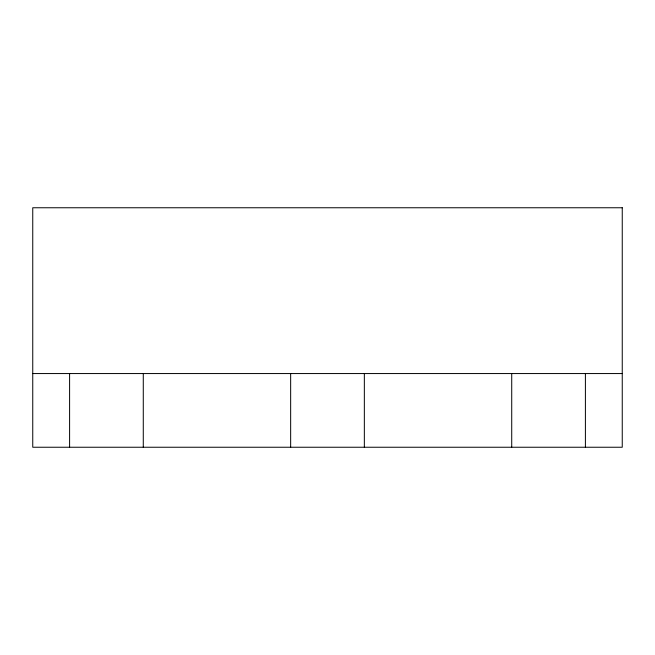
<?xml version="1.0" encoding="UTF-8"?>
<svg xmlns="http://www.w3.org/2000/svg" width="655" height="655" viewBox="0 0 655 655"><rect width="100%" height="100%" fill="white"/><g stroke="black" fill="none" stroke-linecap="round" stroke-linejoin="round"><path stroke-width="0.98" d="M32.75 373.555L622.25 373.555M585.406 373.555L585.406 447.242M511.719 373.555L511.719 447.242M364.344 373.555L364.344 447.242M290.656 373.555L290.656 447.242M143.281 373.555L143.281 447.242M69.594 373.555L69.594 447.242M622.25 207.758L32.75 207.758L32.75 447.242L622.25 447.242L622.25 207.758"/></g></svg>
